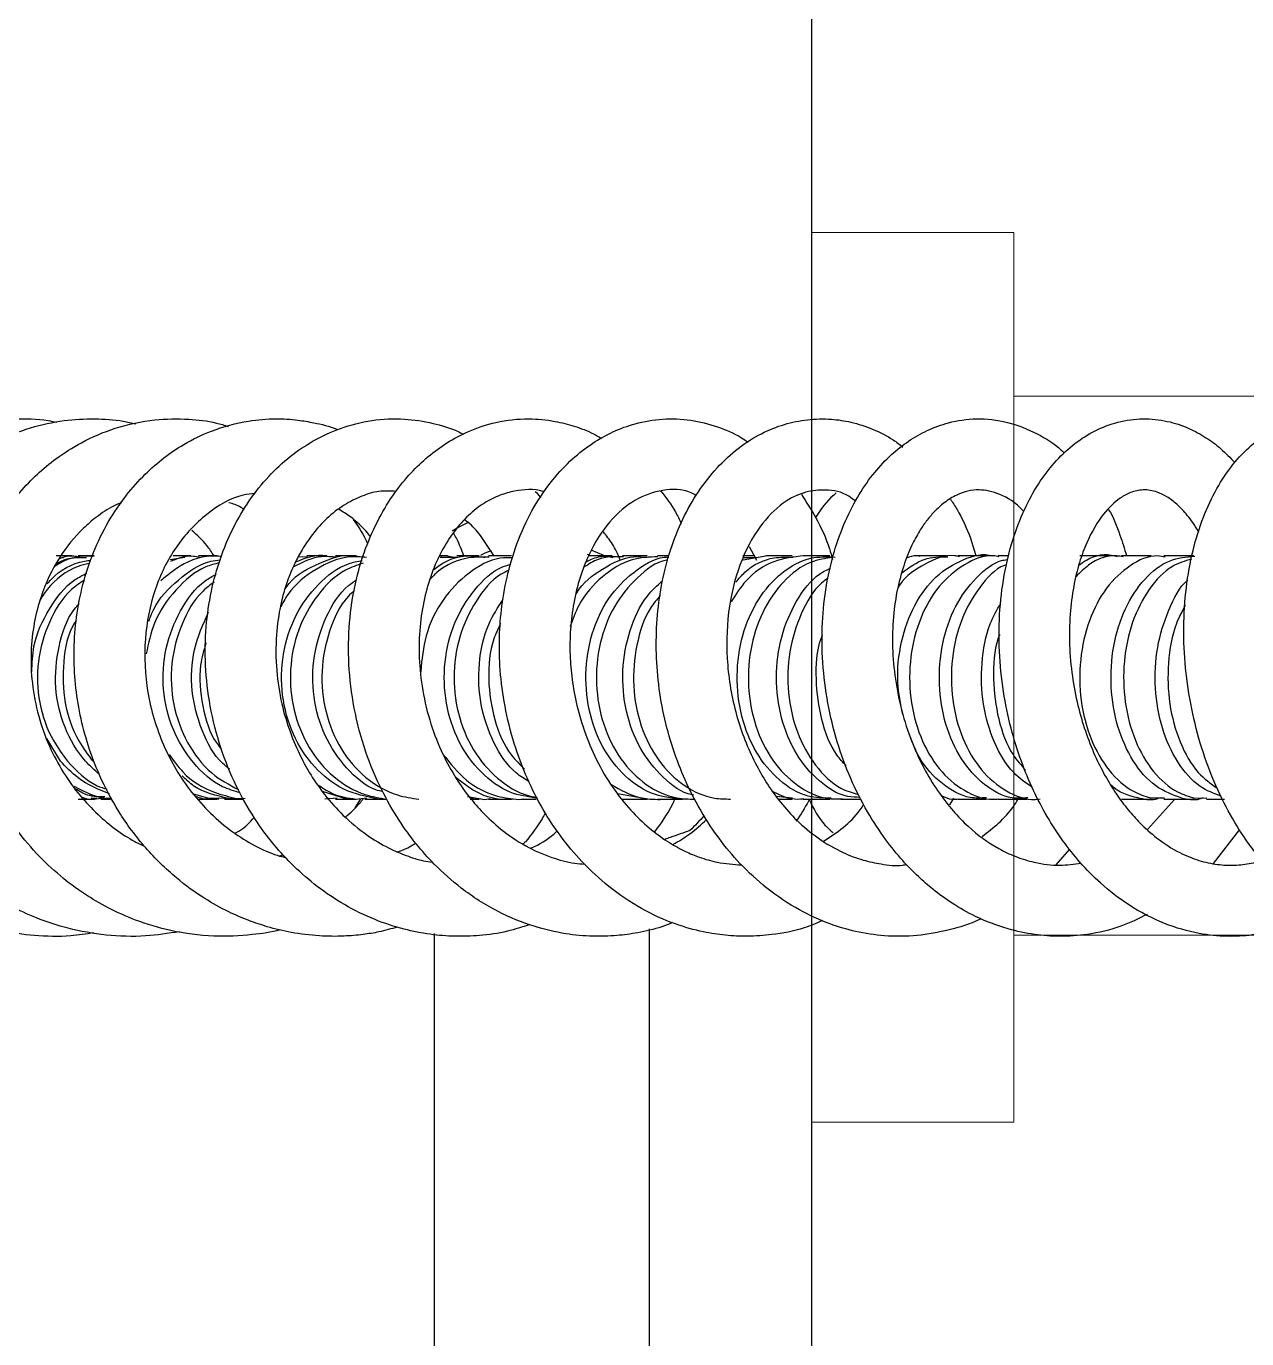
# Model space of a CAD drawing. Header units: millimetres. Extents: x 12325263 to 13848842, y -1463133 to 573208.
# Drawn here: x 12584278.8 to 12584369.4, y -830362.7 to -830265.3 of the extents above; entities that cross this region are included whole.
import ezdxf
from ezdxf.xclip import XClip

# ---------------------------------------------------------------- set-up
doc = ezdxf.new("R2010")
doc.units = ezdxf.units.MM
doc.header["$LTSCALE"] = 1000
doc.header["$XCLIPFRAME"] = 0
for name, color, linetype in [('fur202301', 252, 'Continuous'), ('WALL', 5, 'Continuous'), ('WALL-SHATCH', 8, 'Continuous'), ('建筑-楼板开洞', 251, 'Continuous')]:
    doc.layers.add(name, color=color, linetype=linetype)

# ---------------------------------------------------------------- blocks, each defined once
blk = doc.blocks.new('adgshg13-A$C7F010FC0')
at = {"layer": 'WALL-SHATCH'}
h = blk.add_hatch(color=256, dxfattribs=at)
h.dxf.hatch_style = 1
h.paths.add_polyline_path([(-60384.171, -16880.895), (-763.165, 197.479), (12587.619, -13153.304), (12587.619, -157996.02), (-162964.851, -188820.432), (-171262.381, -180522.901), (-171262.381, -31310.898), (-150707.191, -10755.708), (-131860.078, -7980.895), (-99162.381, -7980.895), (-99162.381, -4980.895), (-76620.428, -4980.895), (-70107.652, -16880.895)], flags=16)
h.paths.add_polyline_path([(-60091.229, -16380.895), (-646.877, 646.877), (12987.619, -12987.619), (12987.619, -158331.905), (-163100.584, -189250.384), (-171662.381, -180688.586), (-171662.381, -31145.213), (-150777.896, -10260.728), (-131896.687, -7480.895), (-99562.381, -7480.895), (-99562.381, -4580.895), (-76365.552, -4580.895), (-69907.506, -16380.895)])
blk = doc.blocks.new('A$C4C7A72D3')
at = {"layer": 'WALL', "color": 1}
blk.add_blockref('adgshg13-A$C7F010FC0', (210433.012, 205503.569), dxfattribs=at)
blk = doc.blocks.new('*U1544')
blk.add_line((1100, -140), (1670, -140))
at = {"color": 1, "lineweight": 0, "ltscale": 10}
blk.add_lwpolyline([(1352, -140), (1352, -155), (1418, -155), (1418, -140)], close=True, dxfattribs=at)
blk.add_lwpolyline([(1404.124, -155), (1404.124, -175.226), (1364.124, -175.226), (1364.124, -155)], dxfattribs=at)
blk = doc.blocks.new('asdgag2019070515155847995')
for p, q in [((167.011, -84.262), (165.326, -83.245)), ((151.773, -83.959), (151.773, -85.106)), ((151.957, -84.182), (151.913, -84.496)), ((151.773, -85.591), (151.773, -86.774)), ((169.861, -86.773), (169.861, -85.591)), ((169.799, -86.94), (169.754, -86.538)), ((169.861, -87.973), (169.861, -87.274)), ((152.054, -92.406), (151.887, -93.502)), ((151.773, -92.626), (151.773, -93.952)), ((151.815, -93.976), (151.779, -94.216)), ((169.44, -94.14), (169.762, -95.249)), ((151.773, -94.512), (151.773, -95.872)), ((169.762, -95.249), (169.731, -96.6)), ((169.861, -95.872), (169.861, -94.512)), ((169.776, -97.332), (169.759, -97.828)), ((169.821, -97.983), (169.776, -96.744)), ((169.861, -97.841), (169.861, -96.446)), ((151.894, -102.602), (151.855, -101.917)), ((151.773, -102.544), (151.773, -104.044)), ((169.825, -105.514), (169.277, -103.717)), ((169.815, -103.879), (169.744, -104.799)), ((151.773, -104.675), (151.773, -106.208)), ((169.861, -106.208), (169.861, -104.676)), ((169.806, -106.531), (170.479, -106.119)), ((169.825, -106.159), (169.748, -106.997)), ((169.861, -108.419), (169.861, -106.854)), ((151.773, -112.42), (151.773, -112.985)), ((151.9, -113.738), (151.919, -112.448)), ((181.971, -112.034), (179.812, -112.034)), ((423.217, -112.034), (181.971, -112.034)), ((151.773, -113.673), (151.773, -115.339)), ((169.635, -114.475), (169.855, -115.756)), ((169.855, -115.055), (169.76, -114.678)), ((169.861, -115.34), (169.861, -114.677)), ((169.855, -115.756), (169.792, -116.156)), ((169.823, -115.445), (169.855, -115.055)), ((151.773, -116.041), (151.773, -117.739)), ((169.861, -117.739), (169.861, -116.041)), ((169.859, -118.271), (169.802, -118.592)), ((169.861, -119.567), (169.861, -118.454)), ((151.669, -123.352), (151.773, -123.623)), ((151.773, -123.416), (151.773, -125.211)), ((151.773, -124.586), (151.358, -123.656)), ((151.773, -125.965), (151.773, -127.792)), ((169.857, -128.01), (169.439, -125.612)), ((169.861, -127.793), (169.861, -125.967)), ((179.461, -127.956), (181.971, -127.956)), ((181.971, -127.956), (423.217, -127.956)), ((151.773, -128.561), (151.773, -129.365)), ((169.861, -130.418), (169.861, -128.561)), ((151.773, -134.896), (151.773, -135.799)), ((151.797, -136.729), (152.114, -134.927)), ((151.91, -134.985), (151.9, -135.93)), ((152.128, -135.931), (151.116, -135.402)), ((151.773, -136.605), (151.773, -138.554)), ((169.766, -138.577), (169.637, -137.386)), ((169.861, -138.555), (169.861, -137.526)), ((151.773, -139.372), (151.773, -141.353)), ((169.861, -141.354), (169.861, -139.374)), ((169.861, -143.573), (169.861, -142.185)), ((151.773, -147.93), (151.773, -149.997)), ((151.773, -150.864), (151.773, -152.959)), ((169.755, -150.527), (170.253, -150.235)), ((169.861, -152.961), (169.861, -150.864)), ((151.773, -153.839), (151.773, -154.61)), ((169.861, -155.965), (169.861, -153.841)), ((151.773, -159.911), (151.773, -162.09)), ((151.773, -163.005), (151.773, -165.211)), ((169.861, -165.21), (169.861, -163.003)), ((169.747, -165.15), (169.733, -166.187)), ((172.093, -164.925), (169.861, -166.934)), ((151.773, -166.136), (151.773, -168.369)), ((169.861, -168.37), (169.861, -166.136)), ((169.766, -168.419), (169.734, -169.339)), ((169.861, -170.633), (169.861, -169.307))]:
    blk.add_line(p, q)
at = {"color": 1}
for p, q in [((174.052, -100.535), (173.951, -100.802)), ((173.548, -159.153), (174.702, -158.138)), ((172.08, -171.767), (174.604, -169.795))]:
    blk.add_line(p, q, dxfattribs=at)
at = {"flags": 128}
for points in [[(149.292, -114.571), (149.668, -113.835), (149.954, -113.344)], [(151.404, -116.218), (151.599, -115.765), (151.763, -115.424)]]:
    blk.add_lwpolyline(points, dxfattribs=at)
blk.add_arc((160.817, -119.995), 15.795, 310.35698, 315.93546)
at = {"color": 1}
for points, knots in [([(179.751, -86.744), (179.839, -86.173), (180.063, -84.714), (180.003, -82.4), (179.662, -79.938), (179.063, -77.74), (178.265, -75.726), (177.234, -73.766), (175.869, -71.767), (174.089, -69.766), (171.884, -67.898), (169.309, -66.294), (166.45, -65.067), (163.383, -64.284), (160.191, -63.983), (157.056, -64.197), (154.18, -64.861), (151.709, -65.826), (149.662, -66.962), (147.915, -68.227), (146.331, -69.677), (144.84, -71.429), (143.522, -73.511), (142.499, -75.842), (141.831, -78.313), (141.585, -80.833), (141.61, -82.745), (141.831, -83.777), (141.876, -83.987)], [0, 0, 0, 0, 0.026197, 0.066929, 0.104527, 0.138821, 0.169919, 0.202433, 0.238779, 0.278947, 0.322842, 0.368475, 0.41504, 0.462549, 0.511011, 0.560058, 0.605641, 0.646652, 0.683089, 0.715141, 0.748214, 0.784783, 0.824845, 0.866377, 0.907703, 0.948808, 0.989608, 1, 1, 1, 1]), ([(179.666, -93.105), (179.796, -92.268), (180.075, -90.462), (179.983, -87.673), (179.506, -84.949), (178.729, -82.586), (177.784, -80.552), (176.638, -78.648), (175.157, -76.73), (173.282, -74.861), (171.066, -73.176), (168.597, -71.783), (165.94, -70.74), (163.193, -70.075), (160.462, -69.797), (157.852, -69.88), (155.41, -70.271), (152.45, -71.123), (149.796, -72.441), (147.523, -74.13), (145.959, -75.604), (144.499, -77.387), (143.201, -79.555), (142.239, -81.979), (141.704, -84.445), (141.586, -86.757), (141.691, -88.551), (141.932, -89.55), (142.007, -89.859)], [0, 0, 0, 0, 0.037942, 0.081854, 0.124562, 0.161491, 0.192715, 0.224344, 0.260135, 0.299943, 0.34113, 0.382681, 0.424606, 0.466751, 0.507474, 0.546369, 0.583448, 0.618823, 0.686312, 0.718651, 0.751076, 0.787412, 0.828006, 0.871975, 0.913148, 0.950317, 0.984587, 1, 1, 1, 1]), ([(179.527, -100.577), (179.527, -100.577), (179.717, -99.901), (179.951, -98.253), (180.08, -95.529), (179.695, -92.604), (178.915, -89.986), (177.961, -87.853), (176.865, -85.984), (175.529, -84.192), (173.855, -82.424), (171.831, -80.753), (169.455, -79.264), (166.74, -78.047), (163.744, -77.187), (160.638, -76.781), (157.637, -76.842), (154.907, -77.284), (152.497, -78.015), (150.402, -78.956), (148.063, -80.363), (146.114, -82.038), (144.464, -84.036), (143.254, -85.949), (142.209, -88.405), (141.635, -91.105), (141.6, -93.634), (141.805, -95.475), (142.099, -96.439), (142.19, -96.738)], [0, 0, 0, 0, 0.000007, 0.031206, 0.073796, 0.121444, 0.161786, 0.194472, 0.224186, 0.256709, 0.29205, 0.329951, 0.370227, 0.412883, 0.45793, 0.504484, 0.548418, 0.589221, 0.626897, 0.661453, 0.693635, 0.752664, 0.78094, 0.816626, 0.860987, 0.910076, 0.951148, 0.984829, 1, 1, 1, 1]), ([(147.844, -88.79), (147.923, -88.596), (148.191, -87.94), (148.853, -86.993), (150.037, -85.586), (151.932, -84.049), (154.394, -82.881), (156.804, -82.27), (158.941, -82.037), (161.273, -82.121), (163.642, -82.581), (165.878, -83.38), (167.86, -84.43), (169.561, -85.66), (171.357, -87.369), (172.622, -89.02), (173.218, -90.268), (173.337, -90.517)], [0, 0, 0, 0, 0.023858, 0.080783, 0.127529, 0.2251, 0.334105, 0.395898, 0.462852, 0.534933, 0.609912, 0.68123, 0.748425, 0.811485, 0.870391, 0.974109, 1, 1, 1, 1]), ([(179.319, -109.282), (179.452, -108.823), (179.694, -107.985), (179.896, -106.651), (180.027, -105.178), (180.008, -103.389), (179.774, -101.482), (179.359, -99.736), (178.839, -98.187), (178.163, -96.623), (177.149, -94.799), (175.612, -92.691), (173.474, -90.509), (170.903, -88.6), (168.225, -87.179), (165.702, -86.235), (162.575, -85.45), (159.429, -85.177), (156.287, -85.421), (153.862, -85.895), (151.473, -86.683), (149.25, -87.775), (147.318, -89.081), (145.751, -90.476), (144.5, -91.91), (143.393, -93.551), (142.384, -95.64), (141.757, -97.955), (141.583, -100.116), (141.673, -101.738), (141.943, -103.251), (142.16, -104.252), (142.416, -104.821), (142.426, -104.846)], [0, 0, 0, 0, 0.021196, 0.03875, 0.059952, 0.087107, 0.118463, 0.14532, 0.166488, 0.190409, 0.220032, 0.25771, 0.303403, 0.350786, 0.393351, 0.431132, 0.464201, 0.52953, 0.564268, 0.600279, 0.637553, 0.676032, 0.712588, 0.745598, 0.775048, 0.803737, 0.841328, 0.888642, 0.922614, 0.949694, 0.969422, 0.998689, 1, 1, 1, 1]), ([(147.159, -98.721), (147.192, -98.42), (147.331, -97.148), (148.6, -95.043), (150.977, -92.759), (154.208, -91.159), (157.947, -90.412), (161.941, -90.595), (165.889, -91.773), (168.873, -93.535), (170.923, -95.381), (172.265, -96.969), (173.292, -98.648), (173.92, -100.009), (174.133, -100.801), (174.193, -101.025)], [0, 0, 0, 0, 0.032774, 0.138681, 0.246822, 0.350467, 0.452368, 0.556584, 0.660599, 0.765749, 0.820742, 0.877234, 0.931316, 0.980565, 1, 1, 1, 1]), ([(179.136, -119.096), (179.317, -118.545), (179.719, -117.324), (179.974, -115.455), (180.042, -113.534), (179.889, -111.662), (179.498, -109.667), (178.794, -107.524), (177.735, -105.352), (176.385, -103.346), (174.877, -101.605), (173.184, -100.039), (171.197, -98.573), (168.794, -97.219), (166, -96.088), (162.983, -95.318), (159.955, -94.973), (157.088, -95.025), (154.431, -95.409), (151.977, -96.083), (149.722, -97.032), (147.672, -98.241), (145.884, -99.666), (144.393, -101.266), (143.179, -103.06), (142.241, -105.097), (141.668, -107.375), (141.561, -109.701), (141.9, -111.833), (142.322, -113.305), (142.687, -114.023), (142.762, -114.169)], [0, 0, 0, 0, 0.0257252, 0.0569896, 0.0839974, 0.1116305, 0.140838, 0.1742461, 0.211131, 0.2461913, 0.2785472, 0.3095159, 0.3438902, 0.3821082, 0.4241628, 0.4683333, 0.5106083, 0.5508517, 0.5890929, 0.6257168, 0.6622081, 0.6987461, 0.7351589, 0.7702684, 0.8042505, 0.8412117, 0.8822486, 0.923665, 0.9600935, 0.9918748, 1, 1, 1, 1]), ([(178.992, -129.676), (179.099, -129.418), (179.446, -128.587), (179.748, -127.196), (179.993, -125.477), (180.037, -123.693), (179.848, -121.635), (179.293, -119.261), (178.211, -116.624), (176.621, -114.13), (174.85, -112.135), (173.14, -110.611), (171.314, -109.284), (169.048, -107.994), (166.261, -106.834), (163.117, -105.994), (159.867, -105.603), (156.755, -105.654), (153.868, -106.086), (151.267, -106.844), (149.017, -107.849), (147.146, -109.003), (145.17, -110.605), (143.618, -112.458), (142.46, -114.641), (141.788, -116.681), (141.55, -118.848), (141.732, -120.807), (142.154, -122.422), (142.58, -123.573), (142.958, -124.217), (143.072, -124.41)], [0, 0, 0, 0, 0.01237, 0.039865, 0.063282, 0.089889, 0.119964, 0.156012, 0.198584, 0.24535, 0.283371, 0.311528, 0.341649, 0.377415, 0.418809, 0.464715, 0.509558, 0.552607, 0.593901, 0.633478, 0.670861, 0.704962, 0.735728, 0.792793, 0.823323, 0.860403, 0.903143, 0.93732, 0.962323, 0.988693, 1, 1, 1, 1]), ([(147.04, -120.191), (147.029, -120.155), (146.8, -119.42), (146.872, -118.298), (147.267, -116.842), (147.854, -115.683), (148.743, -114.529), (150.324, -113.119), (152.437, -111.972), (154.951, -111.23), (157.059, -110.902), (159.363, -110.842), (161.803, -111.096), (164.224, -111.692), (166.421, -112.56), (168.247, -113.56), (169.683, -114.578), (170.94, -115.681), (172.187, -117.04), (173.349, -118.744), (174.163, -120.613), (174.572, -122.099), (174.64, -122.928), (174.66, -123.176)], [0, 0, 0, 0, 0.0041062, 0.0837009, 0.1248925, 0.1703915, 0.2194772, 0.2681917, 0.3624397, 0.4096619, 0.4589751, 0.510346, 0.5637059, 0.6189476, 0.6709678, 0.716268, 0.754887, 0.7878251, 0.8294922, 0.8838162, 0.9361497, 0.9808304, 1, 1, 1, 1]), ([(178.835, -140.825), (179.033, -140.367), (179.559, -139.152), (179.894, -137.263), (180.037, -135.308), (179.957, -133.609), (179.683, -131.811), (179.093, -129.71), (178.006, -127.327), (176.426, -124.996), (174.58, -122.998), (172.644, -121.378), (170.58, -120.018), (168.281, -118.849), (165.704, -117.886), (162.996, -117.215), (160.338, -116.863), (157.848, -116.802), (155.437, -116.992), (152.999, -117.445), (150.504, -118.228), (148.158, -119.346), (146.16, -120.718), (144.595, -122.195), (143.421, -123.702), (142.541, -125.268), (141.898, -127.015), (141.577, -128.955), (141.655, -131.014), (142.158, -132.986), (142.747, -134.417), (143.24, -135.128), (143.354, -135.292)], [0, 0, 0, 0, 0.0219727, 0.0584338, 0.0857976, 0.1103795, 0.135233, 0.1674727, 0.2080625, 0.2504393, 0.2887075, 0.3228922, 0.355353, 0.3902226, 0.4275681, 0.4661373, 0.5023217, 0.5359397, 0.5680139, 0.6028433, 0.6409838, 0.6817904, 0.7202376, 0.7553171, 0.7872204, 0.8166629, 0.8471149, 0.8834235, 0.9208455, 0.9563745, 0.9899371, 1, 1, 1, 1]), ([(147.32, -131.444), (147.251, -131.319), (146.805, -130.51), (146.835, -128.959), (147.502, -126.896), (149.12, -124.996), (151.233, -123.618), (153.381, -122.791), (155.239, -122.33), (157.182, -122.084), (159.092, -122.05), (160.99, -122.21), (162.961, -122.578), (165.075, -123.21), (167.223, -124.145), (169.194, -125.347), (170.83, -126.695), (172.106, -128.067), (173.049, -129.383), (173.706, -130.58), (174.191, -131.762), (174.593, -133.144), (174.671, -134.211), (174.715, -134.818)], [0, 0, 0, 0, 0.015111, 0.097823, 0.180426, 0.260354, 0.340317, 0.383657, 0.428878, 0.472206, 0.512671, 0.550418, 0.590669, 0.635749, 0.685516, 0.735177, 0.780894, 0.822727, 0.860382, 0.892597, 0.91963, 0.954301, 1, 1, 1, 1]), ([(178.692, -152.596), (178.716, -152.55), (179.11, -151.794), (179.576, -150.197), (180.018, -147.84), (180.034, -145.505), (179.713, -143.335), (179.08, -141.204), (178.057, -138.975), (176.551, -136.721), (174.724, -134.73), (172.82, -133.141), (170.168, -131.384), (167.17, -130.006), (163.904, -129.069), (160.462, -128.466), (156.978, -128.409), (153.66, -128.882), (151.265, -129.509), (149.024, -130.412), (146.994, -131.566), (145.223, -132.951), (143.768, -134.526), (142.694, -136.213), (141.994, -137.953), (141.635, -139.71), (141.603, -141.365), (141.846, -143.002), (142.357, -144.543), (142.991, -145.847), (143.534, -146.542), (143.716, -146.775)], [0, 0, 0, 0, 0.002279, 0.037347, 0.073455, 0.109979, 0.142528, 0.171785, 0.208302, 0.250425, 0.288468, 0.321789, 0.352558, 0.41777, 0.452323, 0.487094, 0.556429, 0.591343, 0.626626, 0.662305, 0.698335, 0.734228, 0.769898, 0.804779, 0.837074, 0.867791, 0.899737, 0.925819, 0.956349, 0.985362, 1, 1, 1, 1]), ([(147.742, -143.275), (147.611, -143.11), (147.038, -142.39), (146.855, -141.141), (146.982, -139.5), (147.79, -137.821), (149.542, -136.085), (152.332, -134.585), (155.906, -133.725), (159.873, -133.642), (163.816, -134.359), (166.793, -135.57), (168.8, -136.75), (170.167, -137.738), (171.516, -138.962), (172.803, -140.511), (173.774, -142.192), (174.38, -143.775), (174.666, -145.242), (174.831, -146.342), (174.696, -146.96), (174.676, -147.051)], [0, 0, 0, 0, 0.020694, 0.090355, 0.149262, 0.218055, 0.294701, 0.375281, 0.454899, 0.533216, 0.611372, 0.685082, 0.718492, 0.750379, 0.788135, 0.833399, 0.882211, 0.920052, 0.95349, 0.993166, 1, 1, 1, 1]), ([(178.384, -164.912), (178.701, -164.268), (179.404, -162.838), (179.898, -160.638), (180.059, -158.481), (179.911, -156.508), (179.461, -154.397), (178.674, -152.345), (177.633, -150.493), (176.616, -149.086), (175.551, -147.864), (174.338, -146.685), (172.756, -145.401), (170.733, -144.077), (168.3, -142.849), (165.583, -141.854), (162.689, -141.157), (159.706, -140.784), (156.76, -140.754), (153.978, -141.057), (151.443, -141.648), (149.184, -142.474), (147.228, -143.486), (145.587, -144.64), (143.876, -146.257), (142.615, -148.115), (141.818, -150.3), (141.532, -152.304), (141.78, -154.553), (142.633, -156.669), (143.499, -158.086), (144.09, -158.695), (144.168, -158.774)], [0, 0, 0, 0, 0.03159, 0.070139, 0.101312, 0.129439, 0.159542, 0.197897, 0.226883, 0.251858, 0.271858, 0.294824, 0.32194, 0.355253, 0.391897, 0.429434, 0.467896, 0.507336, 0.546721, 0.584688, 0.621251, 0.656441, 0.690115, 0.721972, 0.752005, 0.807109, 0.836671, 0.874198, 0.916136, 0.958166, 0.994539, 1, 1, 1, 1]), ([(172.953, -140.899), (172.3, -141.885), (171.563, -142.998), (170.373, -143.797), (170.238, -143.887)], [0, 0, 0, 0, 0.886796, 1, 1, 1, 1]), ([(148.509, -155.758), (148.486, -155.739), (147.821, -155.173), (147.164, -153.998), (146.766, -152.392), (147.099, -151.011), (147.785, -149.884), (148.459, -149.136), (149.176, -148.527), (150.012, -147.958), (151.094, -147.377), (152.575, -146.788), (154.432, -146.299), (156.58, -146.01), (158.878, -145.985), (161.232, -146.225), (163.567, -146.728), (165.768, -147.472), (167.725, -148.405), (169.845, -149.728), (171.916, -151.524), (173.348, -153.5), (174.131, -155.166), (174.594, -156.671), (174.815, -158.327), (174.658, -159.474), (174.587, -159.993)], [0, 0, 0, 0, 0.002496, 0.073059, 0.137393, 0.206703, 0.246042, 0.279682, 0.305609, 0.329274, 0.358947, 0.39476, 0.436335, 0.479201, 0.522103, 0.565028, 0.607902, 0.650312, 0.689954, 0.726387, 0.790558, 0.850401, 0.881013, 0.91606, 0.962078, 1, 1, 1, 1]), ([(172.598, -152.654), (171.953, -153.493), (171.19, -154.486), (170.04, -155.207), (169.861, -155.319)], [0, 0, 0, 0, 0.844711, 1, 1, 1, 1]), ([(178.135, -177.846), (178.419, -177.333), (179.021, -176.245), (179.596, -174.512), (179.96, -172.671), (180.057, -170.762), (179.832, -168.571), (179.114, -166.094), (177.828, -163.624), (176.216, -161.545), (174.591, -159.941), (172.387, -158.184), (169.848, -156.703), (166.977, -155.511), (164.518, -154.75), (161.779, -154.183), (158.808, -153.886), (155.777, -153.924), (152.891, -154.305), (150.318, -154.975), (148.1, -155.865), (146.234, -156.93), (144.68, -158.144), (143.415, -159.511), (142.445, -161.041), (141.795, -162.756), (141.551, -164.57), (141.736, -166.351), (142.253, -167.93), (142.981, -169.263), (143.82, -170.407), (144.518, -171.073), (144.874, -171.411)], [0, 0, 0, 0, 0.025908, 0.054937, 0.081973, 0.110411, 0.142199, 0.1824, 0.226772, 0.263848, 0.293381, 0.321044, 0.377989, 0.407987, 0.44064, 0.476034, 0.514196, 0.554875, 0.59449, 0.632, 0.667437, 0.700817, 0.732846, 0.764467, 0.795727, 0.828478, 0.863262, 0.896293, 0.926215, 0.951438, 0.975314, 1, 1, 1, 1]), ([(150.056, -168.728), (150.024, -168.713), (149.508, -168.466), (148.788, -167.905), (147.934, -167.126), (147.365, -166.35), (146.976, -165.518), (146.836, -164.657), (147.03, -163.721), (147.546, -162.757), (148.624, -161.604), (150.373, -160.557), (152.29, -159.851), (154.071, -159.416), (156.135, -159.15), (158.388, -159.109), (160.673, -159.31), (163.457, -159.843), (166.508, -160.874), (169.031, -162.276), (170.625, -163.466), (171.73, -164.464), (172.855, -165.729), (173.792, -167.19), (174.413, -168.726), (174.708, -170.083), (174.769, -171.389), (174.633, -172.44), (174.485, -173.135), (174.389, -173.399), (174.375, -173.437)], [0, 0, 0, 0, 0.0023088, 0.038316, 0.0717009, 0.1025831, 0.1353114, 0.1848474, 0.2290935, 0.2644069, 0.3196064, 0.3809095, 0.4147127, 0.4506698, 0.4887634, 0.5288342, 0.5677669, 0.6042167, 0.6693891, 0.7261567, 0.7524985, 0.7777278, 0.8103371, 0.8541665, 0.8881771, 0.920967, 0.9509796, 0.9806669, 0.9972284, 1, 1, 1, 1]), ([(177.903, -191.293), (177.954, -191.223), (178.474, -190.5), (179.159, -188.98), (179.822, -186.865), (180.054, -184.795), (179.967, -182.863), (179.567, -180.892), (178.806, -178.883), (177.704, -176.978), (176.405, -175.322), (174.982, -173.885), (173.321, -172.525), (171.264, -171.18), (168.814, -169.942), (166.058, -168.91), (163.125, -168.155), (160.109, -167.706), (157.077, -167.571), (154.133, -167.761), (151.381, -168.256), (148.91, -169.027), (146.766, -170.031), (144.987, -171.222), (143.581, -172.566), (142.554, -174.018), (141.943, -175.426), (141.582, -177.041), (141.613, -178.591), (142.039, -180.191), (142.618, -181.417), (143.466, -182.628), (144.455, -183.705), (145.319, -184.34), (145.713, -184.629)], [0, 0, 0, 0, 0.003709, 0.038325, 0.073603, 0.104235, 0.132898, 0.162254, 0.195053, 0.229012, 0.258233, 0.284086, 0.312856, 0.345163, 0.38095, 0.418175, 0.455712, 0.493605, 0.531899, 0.57064, 0.60891, 0.646046, 0.682109, 0.717126, 0.750718, 0.782499, 0.811026, 0.834187, 0.874908, 0.897292, 0.924776, 0.948516, 0.976515, 1, 1, 1, 1])]:
    blk.add_open_spline(points, degree=3, knots=knots, dxfattribs=at)
for points, knots in [([(152.354, -86.377), (152.421, -86.111), (152.717, -84.944), (153.717, -83.604), (154.834, -82.895), (155.12, -82.714)], [0, 0, 0, 0, 0.179387, 0.790105, 1, 1, 1, 1]), ([(160.383, -82.148), (159.752, -82.167), (158.098, -82.216), (155.691, -83.358), (153.798, -84.786), (153.225, -85.92), (153.077, -86.212)], [0, 0, 0, 0, 0.208628, 0.545802, 0.882976, 1, 1, 1, 1]), ([(153.581, -86.045), (153.804, -85.716), (154.562, -84.599), (156.686, -83.326), (159.605, -82.466), (162.7, -82.586), (165.247, -83.463), (166.519, -84.422), (167.009, -84.791)], [0, 0, 0, 0, 0.082747, 0.281037, 0.479325, 0.677612, 0.875898, 1, 1, 1, 1]), ([(153.874, -83.28), (153.763, -83.375), (152.911, -84.1), (152.259, -85.291), (152.126, -86.372), (152.106, -86.533)], [0, 0, 0, 0, 0.113578, 0.868169, 1, 1, 1, 1]), ([(151.827, -86.773), (151.82, -86.699), (151.721, -85.698), (152.02, -84.599), (152.602, -83.81), (152.615, -83.791)], [0, 0, 0, 0, 0.0720295, 0.9784709, 1, 1, 1, 1]), ([(151.875, -85.64), (151.829, -85.384), (151.737, -84.879), (151.919, -84.396), (152.008, -84.158)], [0, 0, 0, 0, 0.506781, 1, 1, 1, 1]), ([(152.355, -83.995), (152.29, -84.106), (151.901, -84.772), (151.905, -85.548), (151.908, -86.195)], [0, 0, 0, 0, 0.1672041, 1, 1, 1, 1]), ([(167.993, -87.15), (167.682, -86.798), (166.739, -85.726), (164.555, -84.472), (161.559, -83.755), (158.52, -84.051), (156.333, -84.76), (155.48, -85.532), (155.344, -85.655)], [0, 0, 0, 0, 0.1048639, 0.3185377, 0.5322114, 0.7458852, 0.9595589, 1, 1, 1, 1]), ([(156.556, -85.445), (156.619, -85.402), (157.491, -84.806), (159.668, -84.405), (162.703, -84.456), (165.263, -85.35), (166.532, -86.304), (167.02, -86.671)], [0, 0, 0, 0, 0.021134, 0.291103, 0.56107, 0.831036, 1, 1, 1, 1]), ([(169.451, -87.909), (169.116, -87.092), (168.556, -85.727), (167.453, -84.682), (167.011, -84.262)], [0, 0, 0, 0, 0.598469, 1, 1, 1, 1]), ([(167.009, -84.791), (167.738, -85.47), (168.669, -86.336), (169.022, -87.475), (169.098, -87.722)], [0, 0, 0, 0, 0.783561, 1, 1, 1, 1]), ([(168.876, -85.294), (169.32, -86.117), (169.807, -87.019), (169.765, -87.99), (169.761, -88.074)], [0, 0, 0, 0, 0.9133631, 1, 1, 1, 1]), ([(169.675, -87.558), (169.67, -87.122), (169.66, -86.338), (169.243, -85.657), (169.058, -85.355)], [0, 0, 0, 0, 0.556278, 1, 1, 1, 1]), ([(169.671, -85.799), (169.706, -85.888), (169.907, -86.408), (169.811, -86.968), (169.731, -87.432)], [0, 0, 0, 0, 0.17201, 1, 1, 1, 1]), ([(156.627, -90.833), (156.339, -90.937), (155.109, -91.381), (153.514, -92.981), (152.249, -94.751), (152.114, -95.879), (152.086, -96.108)], [0, 0, 0, 0, 0.119096, 0.509598, 0.900101, 1, 1, 1, 1]), ([(152.307, -96.048), (152.392, -95.715), (152.702, -94.5), (154.243, -92.762), (156.492, -91.166), (158.269, -90.795), (159.05, -90.632)], [0, 0, 0, 0, 0.119428, 0.435741, 0.752053, 1, 1, 1, 1]), ([(151.845, -96.197), (151.829, -96.055), (151.707, -95.013), (152.275, -93.358), (153.257, -92.168), (153.639, -91.705)], [0, 0, 0, 0, 0.087738, 0.644826, 1, 1, 1, 1]), ([(151.88, -94.556), (151.839, -94.286), (151.729, -93.559), (152.022, -92.867), (152.207, -92.432)], [0, 0, 0, 0, 0.371497, 1, 1, 1, 1]), ([(169.357, -97.602), (169.232, -97.159), (168.859, -95.845), (167.207, -94.036), (164.695, -92.479), (161.701, -91.769), (158.604, -91.961), (155.814, -93.073), (153.9, -94.452), (153.308, -95.537), (153.158, -95.813)], [0, 0, 0, 0, 0.074195, 0.220169, 0.366143, 0.512117, 0.658091, 0.804065, 0.950039, 1, 1, 1, 1]), ([(153.739, -95.669), (153.947, -95.386), (154.705, -94.348), (156.825, -93.171), (159.753, -92.381), (162.86, -92.534), (165.697, -93.581), (167.961, -95.279), (168.763, -96.784), (169.131, -97.474)], [0, 0, 0, 0, 0.06048, 0.22117, 0.381858, 0.542546, 0.703232, 0.86392, 1, 1, 1, 1]), ([(166.524, -92.344), (166.977, -92.661), (168.23, -93.535), (169.312, -95.353), (169.647, -96.782), (169.776, -97.332)], [0, 0, 0, 0, 0.2584657, 0.7145456, 1, 1, 1, 1]), ([(169.776, -96.744), (169.579, -95.838), (169.301, -94.561), (168.383, -93.575), (168.116, -93.288)], [0, 0, 0, 0, 0.709222, 1, 1, 1, 1]), ([(151.773, -95.661), (151.518, -95.492), (150.809, -95.021), (150.256, -94.412), (149.902, -94.022)], [0, 0, 0, 0, 0.360173, 1, 1, 1, 1]), ([(167.6, -96.808), (167.47, -96.639), (166.773, -95.731), (164.743, -94.667), (161.828, -93.902), (158.694, -94.033), (156.874, -94.84), (155.964, -95.243)], [0, 0, 0, 0, 0.054406, 0.290869, 0.527332, 0.763795, 1, 1, 1, 1]), ([(169.827, -96.029), (169.857, -95.569), (169.896, -94.963), (169.666, -94.401), (169.611, -94.265)], [0, 0, 0, 0, 0.757726, 1, 1, 1, 1]), ([(158.247, -95.065), (158.791, -94.904), (160.303, -94.458), (162.931, -94.758), (165.119, -95.37), (165.985, -96.096), (166.117, -96.207)], [0, 0, 0, 0, 0.204834, 0.569551, 0.934267, 1, 1, 1, 1]), ([(148.376, -97.889), (148.312, -97.814), (148.028, -97.479), (147.927, -97.076), (147.85, -96.763)], [0, 0, 0, 0, 0.223932, 1, 1, 1, 1]), ([(172.358, -97.216), (172.295, -97.342), (172.023, -97.893), (171.55, -98.312), (171.186, -98.634)], [0, 0, 0, 0, 0.230547, 1, 1, 1, 1]), ([(147.011, -109.164), (146.983, -108.741), (146.925, -107.888), (147.346, -106.596), (147.988, -105.284), (148.947, -104.042), (150.093, -103.005), (151.236, -102.228), (152.397, -101.607), (153.743, -101.048), (155.503, -100.549), (157.734, -100.231), (160.227, -100.241), (162.677, -100.622), (164.806, -101.255), (166.572, -102.01), (168.125, -102.87), (169.621, -103.918), (171.14, -105.287), (172.472, -106.894), (173.431, -108.491), (174.03, -109.911), (174.389, -110.987), (174.481, -111.65), (174.512, -111.879)], [0, 0, 0, 0, 0.046168, 0.093216, 0.143828, 0.197894, 0.247349, 0.287619, 0.31966, 0.356944, 0.403524, 0.459405, 0.522752, 0.581271, 0.632654, 0.676874, 0.714801, 0.756991, 0.806456, 0.862351, 0.91084, 0.946842, 0.981663, 1, 1, 1, 1]), ([(154.225, -100.951), (154.097, -101.042), (153.184, -101.691), (152.285, -103.485), (151.619, -105.292), (151.8, -106.231), (151.815, -106.307)], [0, 0, 0, 0, 0.072771, 0.516921, 0.961071, 1, 1, 1, 1]), ([(151.902, -106.973), (151.867, -106.56), (151.757, -105.268), (152.702, -103.203), (154.088, -101.382), (155.328, -100.74), (155.694, -100.55)], [0, 0, 0, 0, 0.162876, 0.508955, 0.855032, 1, 1, 1, 1]), ([(169.835, -107.829), (169.658, -106.966), (169.303, -105.242), (167.542, -103.031), (165.096, -101.423), (162.147, -100.605), (159.058, -100.669), (156.149, -101.603), (153.828, -103.318), (152.42, -105.112), (152.2, -106.314), (152.137, -106.654)], [0, 0, 0, 0, 0.119106, 0.238212, 0.357318, 0.476425, 0.595531, 0.714637, 0.833743, 0.952849, 1, 1, 1, 1]), ([(152.234, -101.714), (151.933, -102.48), (151.627, -103.26), (151.779, -104.042), (151.782, -104.057)], [0, 0, 0, 0, 0.980988, 1, 1, 1, 1]), ([(151.897, -104.717), (151.859, -104.359), (151.744, -103.263), (152.253, -102.239), (152.596, -101.55)], [0, 0, 0, 0, 0.327202, 1, 1, 1, 1]), ([(152.337, -106.721), (152.483, -106.275), (152.905, -104.989), (154.63, -103.258), (157.195, -101.813), (160.215, -101.2), (163.29, -101.472), (166.094, -102.603), (168.286, -104.463), (169.518, -106.548), (169.747, -107.949), (169.835, -108.488)], [0, 0, 0, 0, 0.065095, 0.187693, 0.31029, 0.432886, 0.555481, 0.678076, 0.800672, 0.923268, 1, 1, 1, 1]), ([(169.285, -108.186), (169.243, -108.016), (168.992, -107), (167.581, -105.418), (165.21, -103.781), (162.264, -102.943), (159.16, -102.963), (156.302, -103.891), (154.337, -105.073), (153.698, -106.032), (153.559, -106.24)], [0, 0, 0, 0, 0.031221, 0.18557, 0.339919, 0.494268, 0.648617, 0.802966, 0.957315, 1, 1, 1, 1]), ([(154.364, -106.077), (154.505, -105.918), (155.259, -105.07), (157.351, -104.135), (160.32, -103.52), (163.407, -103.834), (166.189, -104.984), (168.355, -106.854), (169.555, -108.935), (169.763, -110.328), (169.843, -110.864)], [0, 0, 0, 0, 0.033723, 0.179558, 0.325391, 0.471224, 0.617056, 0.762889, 0.908724, 1, 1, 1, 1]), ([(168.818, -103.456), (169.058, -103.813), (169.618, -104.647), (169.75, -105.609), (169.825, -106.159)], [0, 0, 0, 0, 0.4274421, 1, 1, 1, 1]), ([(150.397, -107.294), (150.303, -107.222), (149.716, -106.771), (148.991, -105.98), (148.513, -105.212), (148.334, -104.924)], [0, 0, 0, 0, 0.10707, 0.665213, 1, 1, 1, 1]), ([(149.088, -105.984), (149.558, -106.318), (150.134, -106.729), (150.796, -107.01), (150.919, -107.062)], [0, 0, 0, 0, 0.81525, 1, 1, 1, 1]), ([(171.169, -105.415), (170.838, -105.786), (170.417, -106.26), (169.912, -106.654), (169.802, -106.739)], [0, 0, 0, 0, 0.784022, 1, 1, 1, 1]), ([(173.752, -109.313), (173.62, -109.645), (173.44, -110.098), (173.174, -110.518), (173.103, -110.63)], [0, 0, 0, 0, 0.732967, 1, 1, 1, 1]), ([(151.897, -116.084), (151.885, -115.582), (151.853, -114.234), (152.522, -112.637), (153.395, -111.822), (153.592, -111.639)], [0, 0, 0, 0, 0.314925, 0.845694, 1, 1, 1, 1]), ([(151.924, -117.842), (151.923, -117.528), (151.923, -116.371), (152.978, -114.487), (154.953, -112.562), (157.553, -111.273), (159.474, -111.089), (160.38, -111.002)], [0, 0, 0, 0, 0.087245, 0.321627, 0.556009, 0.790388, 1, 1, 1, 1]), ([(151.803, -112.51), (151.797, -112.53), (151.711, -112.833), (151.811, -113.145), (151.904, -113.436)], [0, 0, 0, 0, 0.06512, 1, 1, 1, 1]), ([(152.799, -111.978), (152.698, -112.103), (152.031, -112.929), (151.672, -114.304), (151.857, -115.452), (151.907, -115.762)], [0, 0, 0, 0, 0.115129, 0.760979, 1, 1, 1, 1]), ([(169.762, -119.656), (169.666, -118.975), (169.452, -117.46), (167.934, -115.389), (165.624, -113.716), (162.741, -112.774), (159.655, -112.669), (156.678, -113.406), (154.244, -114.926), (152.755, -116.462), (152.461, -117.483), (152.4, -117.692)], [0, 0, 0, 0, 0.101273, 0.225112, 0.348951, 0.47279, 0.596629, 0.720468, 0.844307, 0.968145, 1, 1, 1, 1]), ([(166.497, -112.648), (167.189, -113.197), (168.617, -114.329), (169.655, -116.387), (169.802, -117.748), (169.859, -118.271)], [0, 0, 0, 0, 0.366, 0.75594, 1, 1, 1, 1]), ([(150.11, -113.414), (150.241, -113.493), (150.758, -113.803), (151.339, -114.018), (151.773, -114.178)], [0, 0, 0, 0, 0.2524094, 1, 1, 1, 1]), ([(152.86, -117.548), (152.949, -117.353), (153.397, -116.376), (155.106, -115.013), (157.754, -113.758), (160.821, -113.336), (163.865, -113.762), (166.585, -114.995), (168.596, -116.899), (169.557, -118.564), (169.675, -119.506), (169.689, -119.619)], [0, 0, 0, 0, 0.033819, 0.169201, 0.304583, 0.439963, 0.575342, 0.710721, 0.846101, 0.981483, 1, 1, 1, 1]), ([(169.827, -117.88), (169.839, -117.772), (169.945, -116.829), (169.546, -115.261), (168.606, -114.077), (168.223, -113.596)], [0, 0, 0, 0, 0.070918, 0.622029, 1, 1, 1, 1]), ([(151.773, -116.414), (151.366, -116.163), (150.546, -115.659), (149.621, -114.929), (149.245, -114.426), (149.118, -114.256)], [0, 0, 0, 0, 0.395145, 0.795901, 1, 1, 1, 1]), ([(168.531, -119.029), (168.335, -118.706), (167.688, -117.64), (165.692, -116.334), (162.87, -115.346), (159.786, -115.229), (157.01, -115.811), (155.626, -116.724), (155.035, -117.113)], [0, 0, 0, 0, 0.08386, 0.276929, 0.469998, 0.663067, 0.856135, 1, 1, 1, 1]), ([(156.816, -116.922), (157.183, -116.745), (158.425, -116.144), (160.967, -115.931), (163.956, -116.374), (166.319, -117.368), (167.274, -118.363), (167.603, -118.705)], [0, 0, 0, 0, 0.1064565, 0.3600539, 0.6136499, 0.8672459, 1, 1, 1, 1]), ([(170.856, -120.252), (170.999, -120.171), (171.758, -119.742), (172.534, -119.183), (173.11, -118.657), (173.169, -118.602)], [0, 0, 0, 0, 0.1722262, 0.9140078, 1, 1, 1, 1]), ([(147.002, -119.493), (147.13, -119.617), (147.278, -119.76), (147.458, -119.873), (147.482, -119.888)], [0, 0, 0, 0, 0.8691203, 1, 1, 1, 1]), ([(173.464, -119.166), (173.456, -119.183), (173.198, -119.784), (172.826, -120.487), (172.267, -121.045), (172.185, -121.127)], [0, 0, 0, 0, 0.023997, 0.856661, 1, 1, 1, 1]), ([(154.649, -122.518), (154.627, -122.53), (153.762, -122.991), (152.7, -124.485), (151.754, -126.325), (151.865, -127.467), (151.897, -127.795)], [0, 0, 0, 0, 0.0108, 0.42237, 0.83394, 1, 1, 1, 1]), ([(151.857, -128.602), (151.881, -127.954), (151.936, -126.488), (153.241, -124.421), (155.019, -122.804), (156.5, -122.287), (157.045, -122.097)], [0, 0, 0, 0, 0.234963, 0.531105, 0.827245, 1, 1, 1, 1]), ([(152.228, -123.277), (152.059, -123.622), (151.74, -124.274), (151.846, -124.968), (151.897, -125.293)], [0, 0, 0, 0, 0.530588, 1, 1, 1, 1]), ([(151.866, -126.036), (151.85, -125.398), (151.825, -124.362), (152.412, -123.451), (152.638, -123.101)], [0, 0, 0, 0, 0.615502, 1, 1, 1, 1]), ([(169.852, -130.733), (169.797, -129.925), (169.687, -128.309), (168.249, -126.113), (166.046, -124.405), (163.234, -123.374), (160.153, -123.138), (157.154, -123.722), (154.536, -125.061), (152.747, -127.006), (151.852, -128.567), (151.875, -129.384), (151.875, -129.401)], [0, 0, 0, 0, 0.110863, 0.221726, 0.332588, 0.443451, 0.554314, 0.665177, 0.77604, 0.886902, 0.997765, 1, 1, 1, 1]), ([(152.119, -125.803), (151.896, -125.718), (151.261, -125.475), (150.592, -125.017), (150.154, -124.673), (150.014, -124.563)], [0, 0, 0, 0, 0.26907, 0.766278, 1, 1, 1, 1]), ([(152.103, -129.341), (152.107, -129.309), (152.214, -128.479), (153.354, -127.005), (155.444, -125.255), (158.254, -124.189), (161.322, -123.91), (164.341, -124.454), (166.965, -125.758), (168.877, -127.674), (169.793, -129.646), (169.827, -130.894), (169.839, -131.338)], [0, 0, 0, 0, 0.004673, 0.121052, 0.237431, 0.353809, 0.470186, 0.586562, 0.702938, 0.819315, 0.935693, 1, 1, 1, 1]), ([(168.749, -125.141), (169.146, -125.835), (169.81, -126.997), (169.844, -128.268), (169.857, -128.779)], [0, 0, 0, 0, 0.597745, 1, 1, 1, 1]), ([(169.531, -131.273), (169.525, -131.226), (169.415, -130.389), (168.266, -128.917), (166.166, -127.189), (163.355, -126.142), (160.278, -125.869), (157.289, -126.432), (154.93, -127.502), (153.988, -128.546), (153.635, -128.939)], [0, 0, 0, 0, 0.008993, 0.159119, 0.309246, 0.459373, 0.609499, 0.759626, 0.909753, 1, 1, 1, 1]), ([(154.721, -128.777), (155.024, -128.523), (156.022, -127.687), (158.398, -126.934), (161.445, -126.665), (164.461, -127.244), (167.06, -128.561), (168.936, -130.48), (169.808, -132.403), (169.823, -133.598), (169.828, -133.998)], [0, 0, 0, 0, 0.062813, 0.206942, 0.35107, 0.495197, 0.639324, 0.783453, 0.927582, 1, 1, 1, 1]), ([(169.834, -129.859), (169.961, -129.798), (170.83, -129.383), (171.606, -128.827), (172.268, -128.352)], [0, 0, 0, 0, 0.146298, 1, 1, 1, 1]), ([(146.989, -128.828), (147.481, -129.212), (148.212, -129.783), (149.096, -130.189), (149.385, -130.322)], [0, 0, 0, 0, 0.67311, 1, 1, 1, 1]), ([(172.167, -130.98), (172.25, -130.74), (172.417, -130.26), (172.632, -129.644), (172.77, -129.248), (172.816, -129.116)], [0, 0, 0, 0, 0.399831, 0.800696, 1, 1, 1, 1]), ([(173.198, -129.71), (172.949, -130.14), (172.438, -131.023), (171.721, -131.811), (171.354, -132.216)], [0, 0, 0, 0, 0.4874263, 1, 1, 1, 1]), ([(151.788, -139.438), (151.872, -138.683), (152.042, -137.15), (153.322, -135.228), (154.65, -134.387), (155.193, -134.042)], [0, 0, 0, 0, 0.364497, 0.73993, 1, 1, 1, 1]), ([(169.763, -141.452), (169.757, -140.875), (169.744, -139.523), (168.533, -137.548), (166.466, -135.817), (163.729, -134.71), (160.672, -134.352), (157.631, -134.784), (154.941, -135.956), (152.945, -137.735), (151.81, -139.763), (151.856, -141.14), (151.877, -141.743)], [0, 0, 0, 0, 0.078201, 0.183221, 0.288241, 0.39326, 0.49828, 0.6033, 0.708319, 0.813339, 0.918358, 1, 1, 1, 1]), ([(153.73, -134.39), (153.479, -134.604), (152.549, -135.396), (151.841, -136.925), (151.882, -138.172), (151.897, -138.641)], [0, 0, 0, 0, 0.1873911, 0.69405, 1, 1, 1, 1]), ([(151.909, -141.592), (151.986, -141.033), (152.168, -139.704), (153.614, -137.839), (155.887, -136.265), (158.751, -135.361), (161.839, -135.226), (164.812, -135.875), (167.343, -137.236), (169.106, -139.153), (169.858, -140.945), (169.822, -142.004), (169.812, -142.293)], [0, 0, 0, 0, 0.079708, 0.189593, 0.299477, 0.409361, 0.519243, 0.629125, 0.739008, 0.848891, 0.958775, 1, 1, 1, 1]), ([(169.216, -137.046), (169.464, -137.528), (169.859, -138.295), (169.826, -139.114), (169.814, -139.418)], [0, 0, 0, 0, 0.628118, 1, 1, 1, 1]), ([(169.704, -143.618), (169.699, -143.307), (169.682, -142.231), (168.586, -140.515), (166.574, -138.778), (163.85, -137.655), (160.805, -137.27), (157.741, -137.66), (155.085, -138.806), (153.312, -140.141), (152.833, -141.134), (152.701, -141.408)], [0, 0, 0, 0, 0.052301, 0.180675, 0.309048, 0.437422, 0.565795, 0.694169, 0.822542, 0.950915, 1, 1, 1, 1]), ([(153.435, -141.238), (153.553, -141.07), (154.145, -140.227), (156.047, -139.151), (158.866, -138.262), (161.97, -138.168), (164.938, -138.838), (167.4, -140.218), (169.01, -141.825), (169.345, -142.986), (169.464, -143.399)], [0, 0, 0, 0, 0.036627, 0.183649, 0.33067, 0.47769, 0.624709, 0.771729, 0.918749, 1, 1, 1, 1]), ([(169.925, -139.79), (169.941, -139.783), (170.494, -139.526), (170.989, -139.182), (171.471, -138.847)], [0, 0, 0, 0, 0.028692, 1, 1, 1, 1]), ([(147.228, -139.25), (147.8, -139.618), (149.047, -140.42), (150.699, -141.181), (151.799, -141.484), (152.063, -141.557)], [0, 0, 0, 0, 0.391617, 0.854349, 1, 1, 1, 1]), ([(169.862, -139.819), (170.541, -140.161), (171.46, -140.622), (172.157, -141.412), (172.339, -141.618)], [0, 0, 0, 0, 0.739178, 1, 1, 1, 1]), ([(147.122, -141.837), (147.172, -141.774), (147.685, -141.125), (148.341, -140.688), (148.933, -140.294)], [0, 0, 0, 0, 0.098202, 1, 1, 1, 1]), ([(167.345, -142.559), (167.093, -142.324), (166.208, -141.5), (163.939, -140.651), (160.969, -140.268), (158.721, -140.378), (157.743, -140.783), (157.65, -140.821)], [0, 0, 0, 0, 0.1134382, 0.3989852, 0.6845322, 0.9700791, 1, 1, 1, 1]), ([(163.548, -146.771), (162.766, -146.612), (161.001, -146.254), (158.116, -146.581), (155.364, -147.57), (153.185, -149.193), (151.993, -151.218), (151.554, -152.743), (151.799, -153.455), (151.799, -153.456)], [0, 0, 0, 0, 0.137247, 0.309774, 0.482301, 0.654828, 0.827355, 0.999882, 1, 1, 1, 1]), ([(151.844, -150.973), (151.819, -150.854), (151.639, -149.998), (152.352, -148.423), (153.241, -146.956), (154.091, -146.453), (154.151, -146.417)], [0, 0, 0, 0, 0.072278, 0.519003, 0.965728, 1, 1, 1, 1]), ([(153.052, -146.705), (152.65, -147.247), (151.857, -148.313), (151.859, -149.528), (151.86, -150.126)], [0, 0, 0, 0, 0.507791, 1, 1, 1, 1]), ([(151.849, -153.896), (151.824, -153.764), (151.657, -152.904), (152.346, -151.302), (153.911, -149.401), (156.345, -147.996), (159.259, -147.251), (162.356, -147.248), (165.274, -147.989), (167.704, -149.39), (169.305, -151.29), (169.915, -152.884), (169.833, -153.747), (169.82, -153.877)], [0, 0, 0, 0, 0.019237, 0.126107, 0.232977, 0.339846, 0.446715, 0.553582, 0.66045, 0.767317, 0.874186, 0.981055, 1, 1, 1, 1]), ([(151.831, -148.053), (151.807, -147.96), (151.719, -147.623), (151.862, -147.291), (151.965, -147.051)], [0, 0, 0, 0, 0.277684, 1, 1, 1, 1]), ([(169.734, -152.974), (169.756, -152.574), (169.818, -151.434), (168.779, -149.669), (167.186, -148.101), (165.763, -147.547), (165.24, -147.343)], [0, 0, 0, 0, 0.1733342, 0.4935164, 0.8136986, 1, 1, 1, 1]), ([(169.733, -156.051), (169.761, -155.662), (169.843, -154.544), (168.857, -152.775), (166.969, -151.041), (164.337, -149.862), (161.321, -149.37), (158.251, -149.623), (155.446, -150.588), (153.338, -152.169), (152.175, -153.599), (152.074, -154.451), (152.058, -154.579)], [0, 0, 0, 0, 0.061309, 0.176121, 0.290934, 0.405746, 0.520559, 0.635371, 0.750183, 0.864996, 0.979808, 1, 1, 1, 1]), ([(169.593, -149.66), (169.704, -149.909), (169.888, -150.32), (169.836, -150.748), (169.815, -150.916)], [0, 0, 0, 0, 0.607555, 1, 1, 1, 1]), ([(147.574, -150.303), (147.83, -150.471), (148.714, -151.051), (150.122, -151.707), (151.34, -152.072), (151.773, -152.202)], [0, 0, 0, 0, 0.207574, 0.717794, 1, 1, 1, 1]), ([(152.443, -154.479), (152.46, -154.424), (152.702, -153.661), (154.079, -152.415), (156.436, -151.035), (159.392, -150.333), (162.482, -150.36), (165.387, -151.121), (167.79, -152.529), (169.353, -154.422), (169.931, -155.994), (169.835, -156.836), (169.821, -156.955)], [0, 0, 0, 0, 0.009417, 0.130746, 0.252074, 0.373402, 0.494728, 0.616054, 0.737381, 0.858708, 0.980036, 1, 1, 1, 1]), ([(168.942, -156.365), (168.621, -155.893), (167.859, -154.77), (165.671, -153.48), (162.826, -152.638), (159.749, -152.548), (157.085, -153.026), (155.794, -153.763), (155.298, -154.047)], [0, 0, 0, 0, 0.13567, 0.322491, 0.509312, 0.696133, 0.882954, 1, 1, 1, 1]), ([(157.619, -153.962), (157.713, -153.925), (158.691, -153.537), (160.937, -153.428), (163.918, -153.779), (166.333, -154.665), (167.326, -155.56), (167.69, -155.889)], [0, 0, 0, 0, 0.028791, 0.300093, 0.571395, 0.842696, 1, 1, 1, 1]), ([(151.866, -163.118), (151.834, -162.956), (151.667, -162.093), (152.144, -160.817), (153.02, -159.936), (153.32, -159.635)], [0, 0, 0, 0, 0.132098, 0.703319, 1, 1, 1, 1]), ([(152.482, -159.838), (152.348, -160.025), (151.76, -160.842), (151.564, -161.883), (151.828, -162.619), (151.847, -162.67)], [0, 0, 0, 0, 0.216378, 0.945932, 1, 1, 1, 1]), ([(151.875, -166.239), (151.841, -166.053), (151.678, -165.172), (152.415, -163.599), (154.047, -161.817), (156.519, -160.518), (159.456, -159.854), (162.55, -159.898), (165.452, -160.645), (167.816, -162.012), (169.245, -163.612), (169.608, -164.722), (169.747, -165.15)], [0, 0, 0, 0, 0.030147, 0.142584, 0.255021, 0.367457, 0.479891, 0.592326, 0.704759, 0.817193, 0.929628, 1, 1, 1, 1]), ([(148.35, -162.028), (148.357, -162.033), (148.9, -162.407), (150.079, -162.846), (151.264, -163.221), (151.773, -163.382)], [0, 0, 0, 0, 0.007219, 0.573804, 1, 1, 1, 1]), ([(169.766, -167.483), (169.521, -166.808), (169.029, -165.46), (167.096, -163.792), (164.527, -162.633), (161.52, -162.123), (158.441, -162.317), (155.622, -163.193), (153.412, -164.653), (151.988, -166.482), (151.869, -167.814), (151.811, -168.452)], [0, 0, 0, 0, 0.112093, 0.224186, 0.336279, 0.448372, 0.560465, 0.672558, 0.784651, 0.896744, 1, 1, 1, 1]), ([(169.747, -164.225), (169.57, -163.509), (169.393, -162.79), (168.765, -162.239), (168.762, -162.236)], [0, 0, 0, 0, 0.99577, 1, 1, 1, 1]), ([(152.029, -168.196), (152.171, -167.712), (152.511, -166.547), (154.171, -164.984), (156.625, -163.724), (159.587, -163.097), (162.677, -163.17), (165.564, -163.934), (167.9, -165.305), (169.295, -166.898), (169.636, -167.996), (169.766, -168.419)], [0, 0, 0, 0, 0.0854006, 0.2053361, 0.3252706, 0.445204, 0.5651366, 0.6850689, 0.8050016, 0.9249352, 1, 1, 1, 1]), ([(169.737, -165.878), (169.779, -165.763), (169.978, -165.223), (169.849, -164.664), (169.747, -164.225)], [0, 0, 0, 0, 0.212796, 1, 1, 1, 1]), ([(169.616, -170.405), (169.419, -169.861), (168.982, -168.651), (167.166, -167.099), (164.623, -165.933), (161.629, -165.41), (158.523, -165.568), (155.781, -166.445), (154.063, -167.309), (153.598, -167.913), (153.597, -167.913)], [0, 0, 0, 0, 0.119947, 0.266605, 0.413262, 0.55992, 0.706578, 0.853236, 0.999893, 1, 1, 1, 1]), ([(155.463, -167.73), (155.9, -167.494), (157.131, -166.829), (159.725, -166.392), (162.799, -166.469), (165.65, -167.262), (167.886, -168.513), (168.677, -169.619), (169.027, -170.107)], [0, 0, 0, 0, 0.103129, 0.290346, 0.477562, 0.664778, 0.851994, 1, 1, 1, 1]), ([(169.744, -169.051), (169.78, -168.959), (169.979, -168.449), (169.862, -167.918), (169.766, -167.483)], [0, 0, 0, 0, 0.180763, 1, 1, 1, 1])]:
    blk.add_open_spline(points, degree=3, knots=knots)
blk = doc.blocks.new('sdfgsdffhg')
at = {"layer": 'fur202301', "xscale": -1, "rotation": 90}
for name, p in [('*U1544', (3113.17, 45128.151, 0)), ('asdgag2019070515155847995', (3113.17, 43903.959, 0))]:
    blk.add_blockref(name, p, dxfattribs=at)

msp = doc.modelspace()

# ---------------------------------------------------------------- block references
ref = msp.add_blockref('A$C4C7A72D3', (12385714.853, -906209.521), dxfattribs=dict(rotation=350.041249254255))
XClip(ref).set_block_clipping_path([(223442.8584877662, 85923.1187333744), (220542.7961432356, 85923.1422391906), (220542.8579492103, 89292.823275506), (211526.9150355905, 89292.8101311298), (210631.4331447985, 94392.8080583527), (206113.3685902953, 94392.8025418455), (206001.4315187763, 95030.3127344656), (204376.2826588508, 94744.9613686837), (203364.4570056833, 100506.9030052917), (197947.3947122637, 99555.7482674252), (192482.3428474721, 130679.4765393781), (190118.7804593667, 130264.4504016289), (191623.4071957469, 121695.6427078634), (177046.6486519482, 119136.2011700841), (175707.6223907359, 126760.8483765714), (173902.988371335, 128026.4039125028), (169528.3854461554, 127258.2903269802), (169070.0967394859, 129868.3614864857), (163308.2517458182, 128856.6693391807), (163766.52659606, 126246.6171700556), (159679.1795131005, 125528.9180921423), (170669.6888374612, 62935.797914044), (167222.1989369914, 62330.4650948944), (167939.7759490944, 58243.6808593175), (171386.9528796654, 58848.2912487988), (172857.0656793863, 50477.0032648193), (165962.5026008021, 49266.4230898353), (168037.7813034765, 37447.1796448426), (140649.9584970828, 32638.2390106404), (115387.9799239188, 28202.5781787895), (95598.7254695911, 140907.4332163476), (226939.476109907, 163968.8668500402), (240128.6952811591, 88852.8973128139)])

# ---------------------------------------------------------------- next in the draw order: hatches: boundary and pattern name
at = {"layer": '建筑-楼板开洞'}
h = msp.add_hatch(dxfattribs=at)
h.set_pattern_fill('DASH', color=256, scale=500)
h.set_pattern_definition([(0, (0, 0), (476.25, 476.25), [476.25, -476.25])])
h.paths.add_polyline_path([(12597696.741, -842386.786), (12590696.811, -842386.901), (12590697.067, -843986.786), (12595796.811, -843986.852), (12595797.067, -849736.852), (12588796.811, -849736.786), (12588796.811, -851936.786), (12564896.811, -851936.786), (12564896.811, -816186.786), (12568846.811, -816186.786), (12568846.811, -816040), (12568846.811, -807536.786), (12574696.829, -807536.802), (12574696.771, -810386.786), (12575896.811, -810386.786), (12579055.235, -810386.784), (12580496.915, -811828.207), (12580696.915, -819086.85), (12595696.917, -819086.721), (12595696.898, -812786.786), (12597696.659, -812786.786)])

# ---------------------------------------------------------------- next in the draw order: block references
msp.add_blockref('sdfgsdffhg', (12581083.899, -874056.804, 0))

doc.saveas('drawing.dxf')
